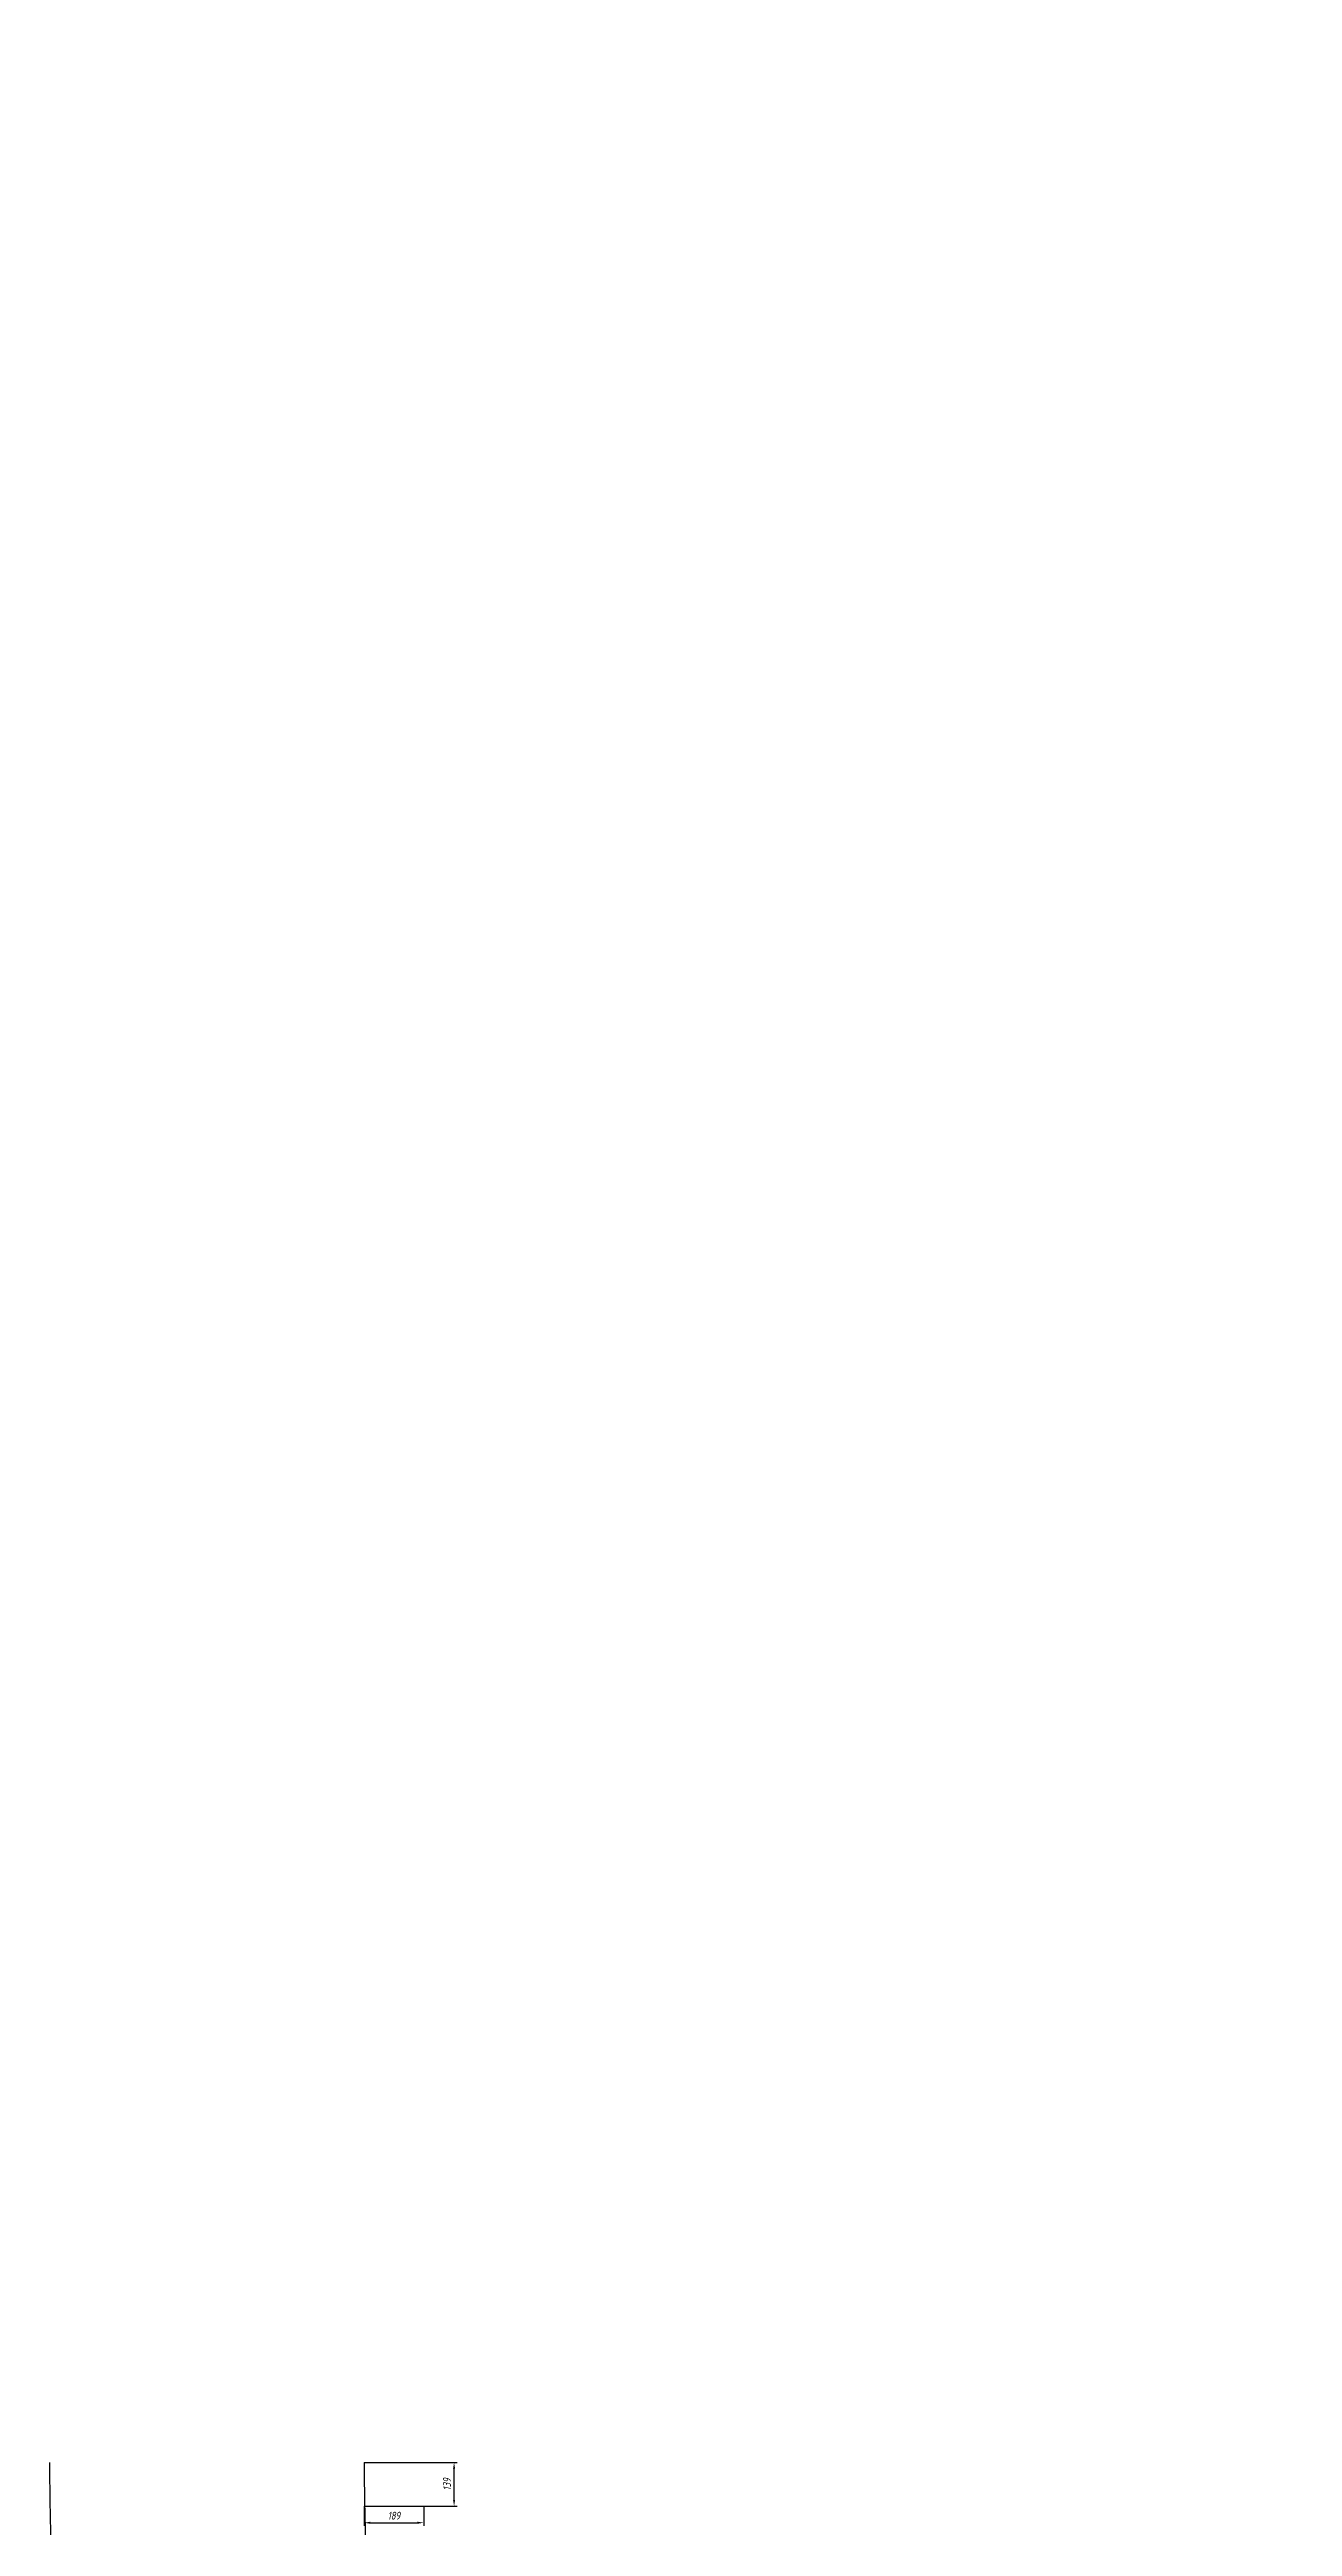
# Model space of a CAD drawing. Header units: millimetres. Extents: x -11832 to 36107, y -44400 to 39810.
# Drawn here: x -7912 to -3959, y -10177 to -2295 of the extents above; entities that cross this region are included whole.
import ezdxf

# ---------------------------------------------------------------- set-up
doc = ezdxf.new("R2010")
doc.units = ezdxf.units.MM
doc.header["$PDMODE"] = 34
doc.header["$PDSIZE"] = 25
doc.linetypes.add('ACAD_ISO10W100', pattern=[18.5, 12, -3, 0.5, -3])
doc.layers.add('100 noprint', color=1, linetype='Continuous', plot=False)
doc.layers.add('11 Привязка размеры', color=7, linetype='Continuous')
doc.styles.get("Standard").update_dxf_attribs({"font": ''})
doc.styles.add('ГОСТ-ISOCPEUR', font='isocpeui.ttf', dxfattribs={"width": 0.8})
doc.styles.get('Standard').set_extended_font_data('Ubuntu')
doc.dimstyles.new('ISO-25', dxfattribs={"dimtxt": 2.5, "dimasz": 2.5, "dimexe": 1.25, "dimexo": 0.625, "dimtad": 1, "dimtxsty": 'Standard', "dimcen": 2.5, "dimadec": 0, "dimazin": 0, "dimtfac": 1, "dimtmove": 0, "dimatfit": 3, "dimfxl": 1, "dimarcsym": 0})

# ---------------------------------------------------------------- blocks, each defined once
blk = doc.blocks.new('*D29')
at = {"layer": '11 Привязка размеры', "color": 0, "lineweight": -2, "transparency": 16777216}
for p, q in [((-6911.5, -9973.3), (-6615.6, -9973.3)), ((-6625.6, -10092.3), (-6625.6, -9993.3)), ((-6911.5, -10112.3), (-6615.6, -10112.3))]:
    blk.add_line(p, q, dxfattribs=at)
at = {"layer": '11 Привязка размеры', "color": 0, "transparency": 16777216}
for points in [[(-6622.2, -9993.3), (-6628.9, -9993.3), (-6625.6, -9973.3)], [(-6628.9, -10092.3), (-6622.2, -10092.3), (-6625.6, -10112.3)]]:
    blk.add_solid(points, dxfattribs=at)
at = {"layer": 'Defpoints', "color": 0, "transparency": 16777216}
for p in [(-6911.5, -9973.3), (-6625.6, -9973.3), (-6911.5, -10112.3)]:
    blk.add_point(p, dxfattribs=at)
at = {"layer": '11 Привязка размеры', "color": 0, "transparency": 16777216, "insert": (-6648.1, -10042.8), "char_height": 25, "attachment_point": 5, "rotation": 90, "style": 'ГОСТ-ISOCPEUR'}
blk.add_mtext('139', dxfattribs=at)
blk = doc.blocks.new('*D30')
at = {"layer": '11 Привязка размеры', "color": 0, "lineweight": -2, "transparency": 16777216}
for p, q in [((-6911.5, -10112.3), (-6911.5, -10175.1)), ((-6891.5, -10165.1), (-6742.2, -10165.1)), ((-6722.2, -10112.3), (-6722.2, -10175.1))]:
    blk.add_line(p, q, dxfattribs=at)
at = {"layer": '11 Привязка размеры', "color": 0, "transparency": 16777216}
for points in [[(-6891.5, -10161.7), (-6891.5, -10168.4), (-6911.5, -10165.1)], [(-6742.2, -10168.4), (-6742.2, -10161.7), (-6722.2, -10165.1)]]:
    blk.add_solid(points, dxfattribs=at)
at = {"layer": 'Defpoints', "color": 0, "transparency": 16777216}
for p in [(-6911.5, -10112.3), (-6722.2, -10112.3), (-6722.2, -10165.1)]:
    blk.add_point(p, dxfattribs=at)
at = {"layer": '11 Привязка размеры', "color": 0, "transparency": 16777216, "insert": (-6816.8, -10142.6), "char_height": 25, "attachment_point": 5, "style": 'ГОСТ-ISOCPEUR'}
blk.add_mtext('189', dxfattribs=at)

msp = doc.modelspace()

# ---------------------------------------------------------------- linework, layer by layer
at = {"layer": '100 noprint', "color": 1, "linetype": 'ACAD_ISO10W100', "lineweight": -2, "ltscale": 100}
for points in [[(7901.2, 7590.1), (7901.2, -9973.3, -1), (-7912.2, -9973.3)], [(6900.4, 7590.1), (6900.4, -9973.3, -1), (-6911.5, -9973.3)]]:
    msp.add_lwpolyline(points, format="xyb", dxfattribs=at)

# ---------------------------------------------------------------- dimensions: what is measured, and where the dimension line sits
at = {"layer": '11 Привязка размеры'}
dim = msp.add_linear_dim(base=(-6625.6, -9973.3), p1=(-6911.5, -10112.3), p2=(-6911.5, -9973.3), angle=90, dimstyle='ISO-25', override={"dimtxt": 25, "dimasz": 20, "dimexe": 10, "dimexo": 0, "dimgap": 10, "dimdec": 0, "dimlfac": 1, "dimtxsty": 'ГОСТ-ISOCPEUR'}, dxfattribs=at)
dim.commit()
dim.dimension.update_dxf_attribs({"geometry": '*D29', "text_midpoint": (-6648.1, -10042.8)})
dim = msp.add_linear_dim(base=(-6722.2, -10165.1), p1=(-6911.5, -10112.3), p2=(-6722.2, -10112.3), dimstyle='ISO-25', override={"dimtxt": 25, "dimasz": 20, "dimexe": 10, "dimexo": 0, "dimgap": 10, "dimdec": 0, "dimlfac": 1, "dimtxsty": 'ГОСТ-ISOCPEUR'}, dxfattribs=at)
dim.commit()
dim.dimension.update_dxf_attribs({"geometry": '*D30', "text_midpoint": (-6816.8, -10142.6)})

doc.saveas('drawing.dxf')
